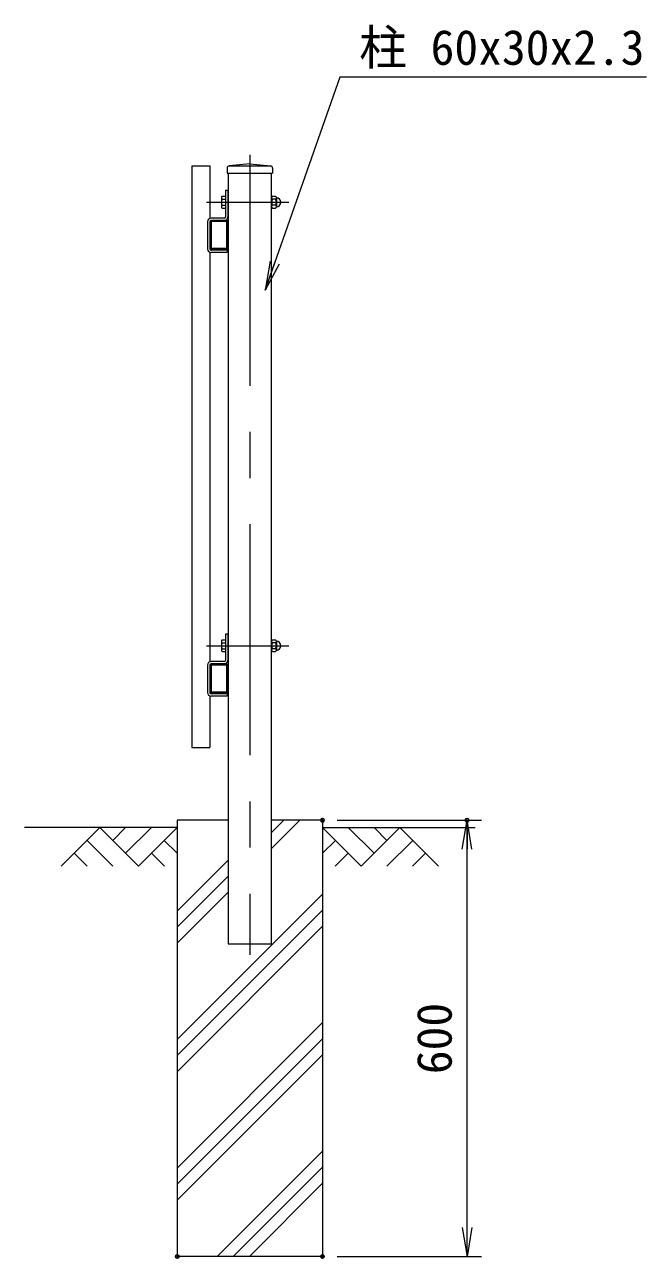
# Model space of a CAD drawing. Units: millimetres, scale not verified. Extents: x -4200 to 4200, y -2970 to 2970.
# Drawn here: x -431 to 425, y -308 to 1388 of the extents above; entities that cross this region are included whole.
import ezdxf
from ezdxf.enums import TextEntityAlignment as Align

# ---------------------------------------------------------------- set-up
doc = ezdxf.new("R2010")
doc.units = ezdxf.units.MM
doc.header["$LTSCALE"] = 10
doc.header["$PDMODE"] = 32
doc.header["$PDSIZE"] = 5
doc.linetypes.add('USER1', pattern=[50.8, 31.75, -6.35, 6.35, -6.35])
for name, color, linetype, lineweight in [('0-1_D-STR1', 1, 'Continuous', 18), ('0-2_D-BMK', 2, 'USER1', 13), ('0-3_D-BGD', 7, 'Continuous', 18), ('0-4_D-STR4', 7, 'Continuous', 18), ('0-5_D-DCR-HCH', 7, 'Continuous', 13), ('0-6_D-STR3', 3, 'Continuous', 13), ('0-7_D-STR-DIM', 7, 'Continuous', 13), ('0-8_0', 7, 'Continuous', 18), ('0-A_D-STR-TXT', 7, 'Continuous', 13)]:
    doc.layers.add(name, color=color, linetype=linetype, lineweight=lineweight)
doc.layers.add('0-9_Defpoints', color=253, linetype='Continuous')
doc.styles.add('ＭＳ ゴシック', font='')
doc.styles.get('ＭＳ ゴシック').set_extended_font_data('MS Gothic')

# ---------------------------------------------------------------- blocks, each defined once
blk = doc.blocks.new('_Open')
at = {"layer": '0-8_0'}
blk.add_line((-10, 1.667), (0, 0), dxfattribs=at)
blk.add_lwpolyline([(-10, -1.667), (0, 0), (-10, 0)], dxfattribs=at)

msp = doc.modelspace()

# ---------------------------------------------------------------- linework, layer by layer
at = {"layer": '0-1_D-STR1'}
for p, q in [((-201.24, 1194.14), (-176.24, 1194.14)), ((-201.24, 1194.14), (-201.24, 394.14)), ((-176.24, 1194.14), (-176.24, 1122.07)), ((-152.49, 1191.14), (-152.49, 1184.14)), ((-121.24, 1197.14), (-149.49, 1194.14)), ((-149.49, 1194.14), (-92.99, 1194.14)), ((-121.24, 1197.14), (-92.99, 1194.14)), ((-89.99, 1191.14), (-89.99, 1184.14)), ((-152.49, 1184.14), (-89.99, 1184.14)), ((-151.24, 1184.14), (-151.24, 124.14)), ((-91.24, 124.14), (-91.24, 1184.14)), ((-176.24, 1117.05), (-176.24, 1081.24)), ((-174.64, 1117.04), (-174.64, 1081.24)), ((-153.69, 1119.14), (-174.14, 1119.14)), ((-153.69, 1117.54), (-174.14, 1117.54)), ((-152.84, 1081.24), (-152.84, 1116.69)), ((-151.24, 1081.24), (-151.24, 1116.69)), ((-176.24, 1075.22), (-176.24, 512.07)), ((-174.14, 1080.74), (-153.34, 1080.74)), ((-174.14, 1079.14), (-153.34, 1079.14)), ((-153.69, 509.14), (-174.14, 509.14)), ((-176.24, 507.05), (-176.24, 469.74)), ((-174.64, 507.04), (-174.64, 471.24)), ((-153.69, 507.54), (-174.14, 507.54)), ((-152.84, 471.24), (-152.84, 506.69)), ((-151.24, 471.24), (-151.24, 506.69)), ((-176.24, 465.22), (-176.24, 394.14)), ((-174.14, 470.74), (-153.34, 470.74)), ((-174.14, 469.14), (-153.34, 469.14)), ((-201.24, 394.14), (-176.24, 394.14)), ((-151.24, 124.14), (-91.24, 124.14))]:
    msp.add_line(p, q, dxfattribs=at)
for centre, radius, start, end in [((-149.49, 1191.14), 3, 90, 180), ((-92.99, 1191.14), 3, 0, 90), ((-174.14, 1117.04), 2.1, 90, 180.00049), ((-174.14, 1117.04), 0.5, 90, 179.99992), ((-153.69, 1116.69), 2.45, 0, 90.00001), ((-153.69, 1116.69), 0.85, 0, 90.00002), ((-174.14, 1081.24), 2.1, 180.00029, 270), ((-174.14, 1081.24), 0.5, 179.99992, 270), ((-153.34, 1081.24), 0.5, 270, 0.00043), ((-153.34, 1081.24), 2.1, 270, 0.0003), ((-174.14, 507.04), 2.1, 90, 180.00049), ((-153.69, 506.69), 2.45, 0, 90.00001), ((-174.14, 507.04), 0.5, 90, 179.99992), ((-153.69, 506.69), 0.85, 0, 90.00002), ((-174.14, 471.24), 2.1, 180.00029, 270), ((-174.14, 471.24), 0.5, 179.99992, 270), ((-153.34, 471.24), 0.5, 270, 0.00043), ((-153.34, 471.24), 2.1, 270, 0.0003)]:
    msp.add_arc(centre, radius, start, end, dxfattribs=at)
at = {"layer": '0-2_D-BMK'}
for p, q in [((-121.24, 1209.14), (-121.24, 109.14)), ((-180.83, 1144.14), (-67.79, 1144.14)), ((-180.83, 534.14), (-67.79, 534.14))]:
    msp.add_line(p, q, dxfattribs=at)
at = {"layer": '0-3_D-BGD'}
for p, q in [((-221.24, 284.14), (-431.24, 284.14)), ((-21.24, 284.14), (188.76, 284.14))]:
    msp.add_line(p, q, dxfattribs=at)
at = {"layer": '0-4_D-STR4'}
for p, q in [((-221.24, 294.14), (-221.24, -305.86)), ((-151.24, 294.14), (-221.24, 294.14)), ((-21.24, 294.14), (-91.24, 294.14)), ((-21.24, 294.14), (-21.24, -305.86)), ((-21.24, -305.86), (-221.24, -305.86))]:
    msp.add_line(p, q, dxfattribs=at)
at = {"layer": '0-5_D-DCR-HCH'}
for p, q in [((-91.24, 255.13), (-52.22, 294.14)), ((-91.24, 277.22), (-74.32, 294.14)), ((-327.66, 284.14), (-380.88, 230.93)), ((-327.66, 284.14), (-274.45, 230.93)), ((-309.93, 266.41), (-292.19, 284.14)), ((-292.19, 248.67), (-256.72, 284.14)), ((-274.45, 230.93), (-221.24, 284.14)), ((31.97, 230.93), (-21.24, 284.14)), ((49.71, 248.67), (14.23, 284.14)), ((85.18, 284.14), (31.97, 230.93)), ((67.54, 266.31), (49.71, 284.14)), ((85.18, 284.14), (138.4, 230.93)), ((-345.4, 266.41), (-309.76, 230.93)), ((-238.98, 266.41), (-221.24, 248.75)), ((-3.5, 266.41), (-21.24, 248.75)), ((102.92, 266.41), (67.28, 230.93)), ((-363.14, 248.67), (-345.32, 230.93)), ((-256.72, 248.67), (-238.9, 230.93)), ((-221.24, 169.32), (-151.24, 239.32)), ((14.23, 248.67), (-3.58, 230.93)), ((120.66, 248.67), (102.84, 230.93)), ((-221.24, 147.22), (-151.24, 217.22)), ((-221.24, 125.13), (-151.24, 195.13)), ((-221.24, -7.46), (-21.24, 192.54)), ((-221.24, -29.55), (-21.24, 170.45)), ((-221.24, -51.65), (-21.24, 148.35)), ((-221.24, -184.23), (-21.24, 15.77)), ((-221.24, -206.33), (-21.24, -6.33)), ((-221.24, -228.43), (-21.24, -28.43)), ((-166.09, -305.86), (-21.24, -161.01)), ((-143.99, -305.86), (-21.24, -183.11)), ((-121.89, -305.86), (-21.24, -205.2))]:
    msp.add_line(p, q, dxfattribs=at)
at = {"layer": '0-6_D-STR3'}
for p, q in [((-154.94, 1160.14), (-154.94, 1123.94)), ((-151.74, 1160.14), (-154.94, 1160.14)), ((-151.74, 1160.14), (-151.74, 1123.94)), ((-160.44, 1150.38), (-160.44, 1138.03)), ((-159.44, 1152.24), (-154.94, 1152.24)), ((-159.44, 1148.19), (-154.94, 1148.19)), ((-159.44, 1140.09), (-154.94, 1140.09)), ((-154.94, 1152.24), (-154.94, 1136.04)), ((-151.24, 1148.14), (-151.74, 1148.14)), ((-151.24, 1140.14), (-151.74, 1140.14)), ((-91.24, 1150.38), (-91.24, 1138.03)), ((-91.24, 1150.38), (-91.24, 1138.03)), ((-90.24, 1152.24), (-85.74, 1152.24)), ((-85.74, 1148.19), (-90.24, 1148.19)), ((-85.74, 1140.09), (-90.24, 1140.09)), ((-84.74, 1150.38), (-84.74, 1138.03)), ((-84.74, 1150.38), (-84.74, 1138.03)), ((-156.54, 1122.34), (-174.64, 1122.34)), ((-159.44, 1136.04), (-154.94, 1136.04)), ((-90.24, 1136.04), (-85.74, 1136.04)), ((-179.44, 1117.54), (-179.44, 1079.74)), ((-176.24, 1117.55), (-176.24, 1079.75)), ((-156.04, 1119.14), (-174.14, 1119.14)), ((-152.24, 1078.14), (-174.64, 1078.14)), ((-152.24, 1074.94), (-174.64, 1074.94)), ((-152.24, 1078.14), (-152.24, 1074.94)), ((-154.94, 550.14), (-154.94, 513.94)), ((-151.74, 550.14), (-154.94, 550.14)), ((-151.74, 550.14), (-151.74, 513.94)), ((-160.44, 540.38), (-160.44, 528.03)), ((-159.44, 542.24), (-154.94, 542.24)), ((-159.44, 538.19), (-154.94, 538.19)), ((-159.44, 530.09), (-154.94, 530.09)), ((-159.44, 526.04), (-154.94, 526.04)), ((-154.94, 542.24), (-154.94, 526.04)), ((-151.24, 538.14), (-151.74, 538.14)), ((-151.24, 530.14), (-151.74, 530.14)), ((-91.24, 540.38), (-91.24, 528.03)), ((-91.24, 540.38), (-91.24, 528.03)), ((-90.24, 542.24), (-85.74, 542.24)), ((-85.74, 538.19), (-90.24, 538.19)), ((-85.74, 530.09), (-90.24, 530.09)), ((-90.24, 526.04), (-85.74, 526.04)), ((-84.74, 540.38), (-84.74, 528.03)), ((-84.74, 540.38), (-84.74, 528.03)), ((-156.54, 512.34), (-174.64, 512.34)), ((-156.04, 509.14), (-174.14, 509.14)), ((-179.44, 507.54), (-179.44, 469.74)), ((-176.24, 507.54), (-176.24, 469.74)), ((-152.24, 468.14), (-174.64, 468.14)), ((-152.24, 464.94), (-174.64, 464.94)), ((-152.24, 468.14), (-152.24, 464.94))]:
    msp.add_line(p, q, dxfattribs=at)
for centre, radius, start, end in [((-157.9, 1150.22), 2.54, 127.21089, 232.78911), ((-151.74, 1144.14), 8.7, 152.26063, 207.73937), ((-157.89, 1138.07), 2.55, 127.42505, 232.57495), ((-88.7, 1150.22), 2.54, 127.21089, 232.78911), ((-82.54, 1144.14), 8.7, 152.26063, 207.73937), ((-88.69, 1138.07), 2.55, 127.42505, 232.57495), ((-87.28, 1150.22), 2.54, 307.21089, 52.78911), ((-93.44, 1144.14), 8.7, 332.26063, 27.73937), ((-87.29, 1138.07), 2.55, 307.42505, 52.57495), ((-84.37, 1151.09), 0.5, 189.83916, 262.83194), ((-84.37, 1137.2), 0.5, 97.16806, 163.42019), ((-85.24, 1144.14), 6.5, 277.16806, 82.83194), ((-174.64, 1117.54), 4.8, 90, 180), ((-156.54, 1123.94), 1.6, 270, 0), ((-156.54, 1123.94), 4.8, 270, 0), ((-174.64, 1117.54), 1.6, 90, 180), ((-174.64, 1079.74), 4.8, 180, 270), ((-174.64, 1079.74), 1.6, 180, 270), ((-157.9, 540.22), 2.54, 127.21089, 232.78911), ((-151.74, 534.14), 8.7, 152.26063, 207.73937), ((-157.89, 528.07), 2.55, 127.42505, 232.57495), ((-88.7, 540.22), 2.54, 127.21089, 232.78911), ((-82.54, 534.14), 8.7, 152.26063, 207.73937), ((-88.69, 528.07), 2.55, 127.42505, 232.57495), ((-87.28, 540.22), 2.54, 307.21089, 52.78911), ((-93.44, 534.14), 8.7, 332.26063, 27.73937), ((-87.29, 528.07), 2.55, 307.42505, 52.57495), ((-84.37, 541.09), 0.5, 189.83916, 262.83194), ((-84.37, 527.2), 0.5, 97.16806, 163.42019), ((-85.24, 534.14), 6.5, 277.16806, 82.83194), ((-174.64, 507.54), 4.8, 90, 180), ((-174.64, 507.54), 1.6, 90, 180), ((-156.54, 513.94), 1.6, 270, 0), ((-156.54, 513.94), 4.8, 270, 0), ((-174.64, 469.74), 4.8, 180, 270), ((-174.64, 469.74), 1.6, 180, 270)]:
    msp.add_arc(centre, radius, start, end, dxfattribs=at)
at = {"layer": '0-7_D-STR-DIM'}
for p, q in [((-1.24, 294.14), (197.77, 294.14)), ((177.77, -305.86), (177.77, 294.14)), ((-1.24, -305.86), (197.77, -305.86))]:
    msp.add_line(p, q, dxfattribs=at)
at = {"layer": '0-9_Defpoints'}
for p in [(-21.24, 294.14), (177.77, 294.14), (-221.24, -305.86), (-21.24, -305.86), (-21.24, -305.86)]:
    msp.add_point(p, dxfattribs=at)
at = {"layer": '0-A_D-STR-TXT'}
msp.add_lwpolyline([(424.57, 1316.27), (2.53, 1316.27), (-99.55, 1025.22)], dxfattribs=at)

# ---------------------------------------------------------------- block references
at = {"layer": '0-7_D-STR-DIM', "xscale": 4, "yscale": 4}
for p, rotation in [((177.77, 294.14), 90), ((177.77, -305.86), 270)]:
    msp.add_blockref('_Open', p, dxfattribs=dict(at, rotation=rotation))
at = {"layer": '0-A_D-STR-TXT', "xscale": 4, "yscale": 4, "rotation": 250.67255}
msp.add_blockref('_Open', (-100.21, 1023.33), dxfattribs=at)

# ---------------------------------------------------------------- texts
at = {"layer": '0-7_D-STR-DIM', "style": 'ＭＳ ゴシック'}
msp.add_text('600', height=48.09, rotation=90, dxfattribs=at).set_placement((171.02, -55.12), align=Align.BOTTOM_LEFT)
at = {"layer": '0-A_D-STR-TXT', "style": 'ＭＳ ゴシック'}
msp.add_text('柱 60x30x2.3', height=48.09, dxfattribs=at).set_placement((29.26, 1318.65), align=Align.BOTTOM_LEFT)

doc.saveas('drawing.dxf')
